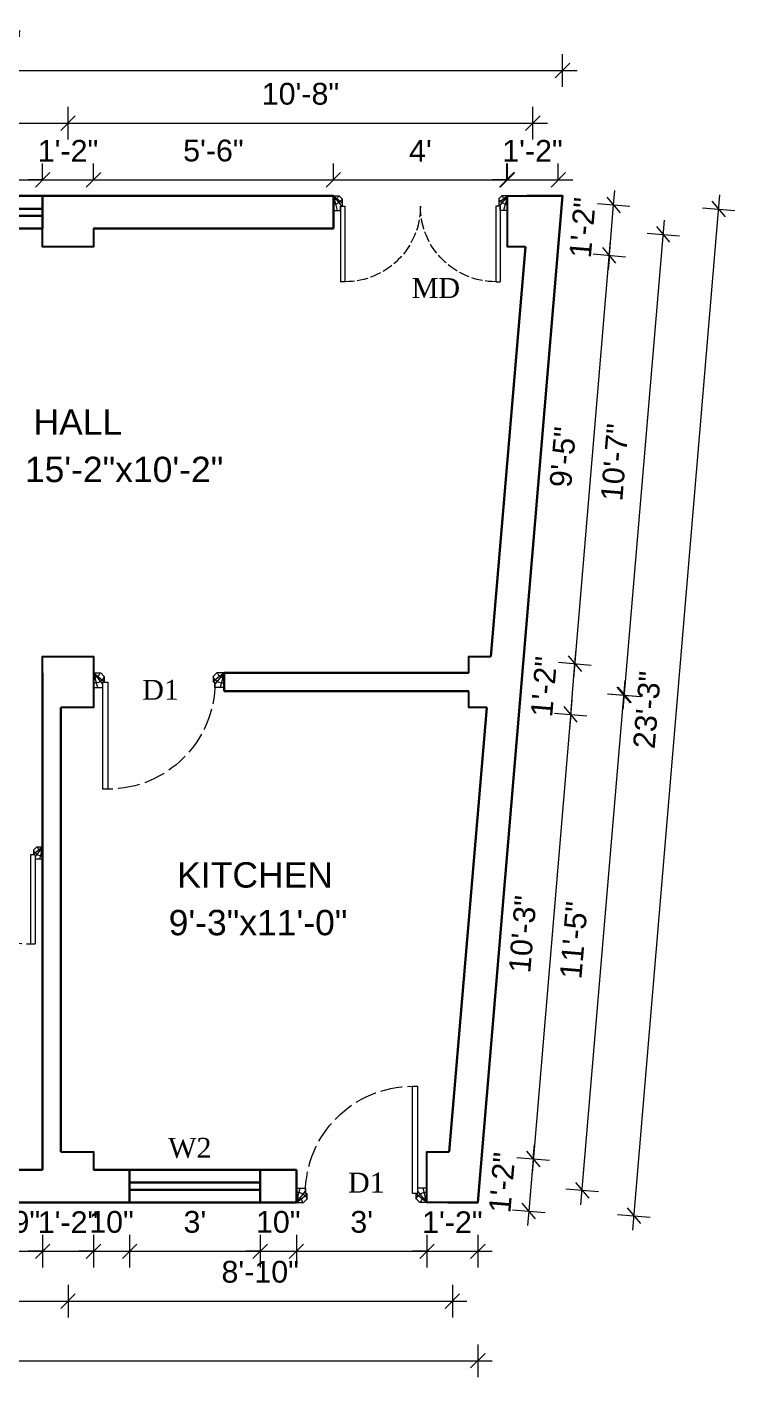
# Model space of a CAD drawing. Header units: inches. Extents: x 45643 to 78083, y -17830 to -3084.
# Drawn here: x 60585.5 to 60780.6, y -17265.6 to -16893.4 of the extents above; entities that cross this region are included whole.
import ezdxf

# ---------------------------------------------------------------- set-up
doc = ezdxf.new("R2010")
doc.units = ezdxf.units.IN
doc.header["$MEASUREMENT"] = 0
doc.linetypes.add('ACAD_ISO02W100', pattern=[15, 12, -3])
doc.linetypes.add('CONTINUA', pattern=[0])
for name, color, linetype, lineweight in [('A_Title Text', 105, 'Continuous', 60), ('Dim - internal', 4, 'Continuous', 9), ('Door-window', 150, 'Continuous', 9), ('ELEVATION', 6, 'Continuous', 30), ('hatch', 30, 'Continuous', 5), ('WALL', 240, 'Continuous', 30)]:
    doc.layers.add(name, color=color, linetype=linetype, lineweight=lineweight)
doc.layers.add('PDF_Text', color=7, linetype='Continuous')
doc.styles.add('Arial', font='arial.ttf')
doc.styles.add('PDF Arial', font='arial.ttf')
doc.styles.get("Standard").update_dxf_attribs({"font": 'times.ttf'})
doc.dimstyles.new('Sudeep', dxfattribs={"dimtxt": 6, "dimasz": 4, "dimexe": 4.5, "dimexo": 4.5, "dimgap": 5, "dimtad": 1, "dimdec": 0, "dimlunit": 4, "dimtxsty": 'Arial', "dimblk": 'OBLIQUE', "dimcen": 250, "dimdle": 4, "dimclrd": 86, "dimclre": 5, "dimclrt": 1, "dimadec": 0, "dimazin": 0, "dimtfac": 1, "dimtdec": 0, "dimtix": 1, "dimtmove": 1, "dimatfit": 3, "dimldrblk": 'OBLIQUE', "dimfxl": 4.5, "dimfxlon": 1, "dimfrac": 2, "dimlwd": 15, "dimlwe": 13, "dimarcsym": 0})

# ---------------------------------------------------------------- blocks, each defined once
blk = doc.blocks.new('A$C6FA92B9D')
at = {"layer": 'Door-window', "linetype": 'Continuous', "ltscale": 0.25}
for p, q in [((20.8, 46), (0, 46)), ((0, 44.8), (0, 46)), ((20.8, 44.8), (0, 44.8)), ((19.64, 48), (19.64, 46)), ((23.64, 48), (19.64, 48)), ((23.64, 48), (19.64, 48)), ((19.64, 46), (20.8, 46)), ((20.8, 46), (20.8, 45.6)), ((20.8, 46), (20.8, 44.8)), ((22.84, 45.6), (20.8, 45.6)), ((23.64, 46.4), (22.84, 45.6)), ((23.64, 48), (23.64, 46.4)), ((20.8, 3.2), (0, 3.2)), ((0, 3.2), (0, 2)), ((20.8, 2), (0, 2)), ((19.64, 2), (20.8, 2)), ((19.64, 0), (19.64, 2)), ((23.64, 0), (19.64, 0)), ((23.64, 0), (19.64, 0)), ((20.8, 2), (20.8, 3.2)), ((20.8, 2), (20.8, 2.4)), ((22.84, 2.4), (20.8, 2.4)), ((23.64, 1.6), (22.84, 2.4)), ((23.64, 0), (23.64, 1.6))]:
    blk.add_line(p, q, dxfattribs=at)
at = {"layer": 'Door-window', "linetype": 'ACAD_ISO02W100', "ltscale": 0.25}
for centre, start, end in [((20.8, 44.8), 180, 270), ((20.8, 3.2), 90, 180)]:
    blk.add_arc(centre, 20.8, start, end, dxfattribs=at)
at = {"layer": 'hatch', "color": 8}
for p, q in [((23.64, 48), (19.64, 46.92)), ((23.64, 48), (20.8, 45.74)), ((23.64, 48), (21.77, 45.6)), ((23.64, 0), (19.64, 1.08)), ((23.64, 0), (20.8, 2.26)), ((23.64, 0), (21.77, 2.4))]:
    blk.add_line(p, q, dxfattribs=at)
for centre, radius, start, end in [((23.7, 47.79), 2.35, 174.9175, 249.0128), ((23.74, 47.77), 1.13, 168.5136, 264.8628), ((23.7, 0.21), 2.35, 110.9872, 185.0825), ((23.74, 0.23), 1.13, 95.1372, 191.4864)]:
    blk.add_arc(centre, radius, start, end, dxfattribs=at)
blk = doc.blocks.new("D 3'")
at = {"layer": 'Door-window', "linetype": 'Continuous', "ltscale": 0.25}
for p, q in [((3749.64, -16740.96), (3749.64, -16711.46)), ((3751.14, -16711.46), (3749.64, -16711.46)), ((3751.14, -16740.96), (3751.14, -16711.46)), ((3747.14, -16743.51), (3747.14, -16739.51)), ((3747.14, -16739.51), (3749.64, -16739.51)), ((3749.64, -16740.96), (3751.14, -16740.96)), ((3750.14, -16742.51), (3750.14, -16740.96)), ((3780.14, -16742.51), (3780.14, -16740.96)), ((3780.64, -16740.96), (3780.14, -16740.96)), ((3783.14, -16739.51), (3780.64, -16739.51)), ((3780.64, -16739.51), (3780.64, -16740.96)), ((3783.14, -16743.51), (3783.14, -16739.51)), ((3747.14, -16743.51), (3749.14, -16743.51)), ((3749.14, -16743.51), (3750.14, -16742.51)), ((3781.14, -16743.51), (3780.14, -16742.51)), ((3783.14, -16743.51), (3781.14, -16743.51))]:
    blk.add_line(p, q, dxfattribs=at)
at = {"layer": 'Door-window', "linetype": 'ACAD_ISO02W100', "ltscale": 0.5}
blk.add_arc((3751.14, -16740.96), 29.5, 0, 90, dxfattribs=at)
at = {"layer": 'hatch', "color": 8}
for p, q in [((3747.14, -16743.51), (3748.23, -16739.5)), ((3747.14, -16743.51), (3749.64, -16740.37)), ((3747.14, -16743.51), (3750.14, -16741.17)), ((3783.14, -16743.51), (3780.14, -16741.17)), ((3783.14, -16743.51), (3780.64, -16740.37)), ((3783.14, -16743.51), (3782.06, -16739.5))]:
    blk.add_line(p, q, dxfattribs=at)
for centre, radius, start, end in [((3747.4, -16743.58), 2.93, 20.9872, 95.0825), ((3782.88, -16743.58), 2.93, 84.9175, 159.0128), ((3747.43, -16743.63), 1.42, 5.1372, 101.4864), ((3782.86, -16743.63), 1.42, 78.5136, 174.8628)]:
    blk.add_arc(centre, radius, start, end, dxfattribs=at)
blk = doc.blocks.new('_Oblique')
at = {"color": 0, "linetype": 'ByBlock', "lineweight": -2}
blk.add_line((-0.5, -0.5), (0.5, 0.5), dxfattribs=at)
blk = doc.blocks.new('*D1618')
at = {"layer": 'A_Title Text', "color": 5, "lineweight": 13, "transparency": 16777216}
for p, q in [((60357.35, -16909.88), (60357.35, -16900.88)), ((60733.11, -16909.88), (60733.11, -16900.88))]:
    blk.add_line(p, q, dxfattribs=at)
at = {"layer": 'A_Title Text', "color": 86, "lineweight": 15, "transparency": 16777216}
blk.add_line((60353.35, -16905.38), (60737.11, -16905.38), dxfattribs=at)
at = {"layer": 'Defpoints', "color": 0, "transparency": 16777216}
for p in [(60733.11, -16905.38), (60357.35, -16939.97), (60733.11, -16939.97)]:
    blk.add_point(p, dxfattribs=at)
at = {"layer": 'A_Title Text', "color": 86, "lineweight": 15, "transparency": 16777216, "xscale": 4, "yscale": 4, "zscale": 4, "rotation": 180}
blk.add_blockref('_Oblique', (60357.35, -16905.38), dxfattribs=at)
at = {"layer": 'A_Title Text', "color": 86, "lineweight": 15, "transparency": 16777216, "xscale": 4, "yscale": 4, "zscale": 4}
blk.add_blockref('_Oblique', (60733.11, -16905.38), dxfattribs=at)
at = {"layer": 'A_Title Text', "color": 1, "transparency": 16777216, "insert": (60573.31, -16897.32), "char_height": 6, "attachment_point": 5, "style": 'Arial'}
blk.add_mtext('31\'-4"', dxfattribs=at)
blk = doc.blocks.new('*D1619')
at = {"layer": 'A_Title Text', "color": 5, "lineweight": 13, "transparency": 16777216}
for p, q in [((60399.84, -17256.58), (60399.84, -17265.58)), ((60709.74, -17256.58), (60709.74, -17265.58))]:
    blk.add_line(p, q, dxfattribs=at)
at = {"layer": 'A_Title Text', "color": 86, "lineweight": 15, "transparency": 16777216}
blk.add_line((60395.84, -17261.08), (60713.74, -17261.08), dxfattribs=at)
at = {"layer": 'Defpoints', "color": 0, "transparency": 16777216}
for p in [(60399.84, -17217.48), (60709.74, -17217.48), (60709.74, -17261.08)]:
    blk.add_point(p, dxfattribs=at)
at = {"layer": 'A_Title Text', "color": 86, "lineweight": 15, "transparency": 16777216, "xscale": 4, "yscale": 4, "zscale": 4, "rotation": 180}
blk.add_blockref('_Oblique', (60399.84, -17261.08), dxfattribs=at)
at = {"layer": 'A_Title Text', "color": 86, "lineweight": 15, "transparency": 16777216, "xscale": 4, "yscale": 4, "zscale": 4}
blk.add_blockref('_Oblique', (60709.74, -17261.08), dxfattribs=at)
at = {"layer": 'A_Title Text', "color": 1, "transparency": 16777216, "insert": (60554.79, -17253.01), "char_height": 6, "attachment_point": 5, "style": 'Arial'}
blk.add_mtext('25\'-10"', dxfattribs=at)
blk = doc.blocks.new('*D1603')
at = {"layer": 'A_Title Text', "color": 5, "lineweight": 13, "transparency": 16777216}
for p, q in [((60603.8, -16935.54), (60603.8, -16931.04)), ((60669.93, -16935.54), (60669.93, -16931.04))]:
    blk.add_line(p, q, dxfattribs=at)
at = {"layer": 'A_Title Text', "color": 86, "lineweight": 15, "transparency": 16777216}
blk.add_line((60599.8, -16935.54), (60673.93, -16935.54), dxfattribs=at)
at = {"layer": 'Defpoints', "color": 0, "transparency": 16777216}
for p in [(60669.93, -16935.54), (60603.8, -16939.97), (60669.93, -16939.97)]:
    blk.add_point(p, dxfattribs=at)
at = {"layer": 'A_Title Text', "color": 86, "lineweight": 15, "transparency": 16777216, "xscale": 4, "yscale": 4, "zscale": 4, "rotation": 180}
blk.add_blockref('_Oblique', (60603.8, -16935.54), dxfattribs=at)
at = {"layer": 'A_Title Text', "color": 86, "lineweight": 15, "transparency": 16777216, "xscale": 4, "yscale": 4, "zscale": 4}
blk.add_blockref('_Oblique', (60669.93, -16935.54), dxfattribs=at)
at = {"layer": 'A_Title Text', "color": 1, "transparency": 16777216, "insert": (60636.87, -16927.48), "char_height": 6, "attachment_point": 5, "style": 'Arial'}
blk.add_mtext('5\'-6"', dxfattribs=at)
blk = doc.blocks.new('*D1623')
at = {"layer": 'A_Title Text', "color": 5, "lineweight": 13, "transparency": 16777216}
for p, q in [((60669.93, -16935.54), (60669.93, -16931.04)), ((60717.93, -16935.54), (60717.93, -16931.04))]:
    blk.add_line(p, q, dxfattribs=at)
at = {"layer": 'A_Title Text', "color": 86, "lineweight": 15, "transparency": 16777216}
blk.add_line((60665.93, -16935.54), (60721.93, -16935.54), dxfattribs=at)
at = {"layer": 'Defpoints', "color": 0, "transparency": 16777216}
for p in [(60717.93, -16935.54), (60669.93, -16939.97), (60717.93, -16939.97)]:
    blk.add_point(p, dxfattribs=at)
at = {"layer": 'A_Title Text', "color": 86, "lineweight": 15, "transparency": 16777216, "xscale": 4, "yscale": 4, "zscale": 4, "rotation": 180}
blk.add_blockref('_Oblique', (60669.93, -16935.54), dxfattribs=at)
at = {"layer": 'A_Title Text', "color": 86, "lineweight": 15, "transparency": 16777216, "xscale": 4, "yscale": 4, "zscale": 4}
blk.add_blockref('_Oblique', (60717.93, -16935.54), dxfattribs=at)
at = {"layer": 'A_Title Text', "color": 1, "transparency": 16777216, "insert": (60693.93, -16927.54), "char_height": 6, "attachment_point": 5, "style": 'Arial'}
blk.add_mtext("4'", dxfattribs=at)
blk = doc.blocks.new('*D1604')
at = {"layer": 'A_Title Text', "color": 5, "lineweight": 13, "transparency": 16777216}
for p, q in [((60717.71, -16935.54), (60717.71, -16931.04)), ((60731.93, -16935.54), (60731.93, -16931.04))]:
    blk.add_line(p, q, dxfattribs=at)
at = {"layer": 'A_Title Text', "color": 86, "lineweight": 15, "transparency": 16777216}
for p, q in [((60717.71, -16935.54), (60713.71, -16935.54)), ((60717.71, -16935.54), (60731.93, -16935.54)), ((60731.93, -16935.54), (60735.93, -16935.54))]:
    blk.add_line(p, q, dxfattribs=at)
at = {"layer": 'Defpoints', "color": 0, "transparency": 16777216}
for p in [(60731.93, -16935.54), (60717.71, -16939.86), (60731.93, -16939.97)]:
    blk.add_point(p, dxfattribs=at)
at = {"layer": 'A_Title Text', "color": 86, "lineweight": 15, "transparency": 16777216, "xscale": 4, "yscale": 4, "zscale": 4}
blk.add_blockref('_Oblique', (60717.71, -16935.54), dxfattribs=at)
at = {"layer": 'A_Title Text', "color": 86, "lineweight": 15, "transparency": 16777216, "xscale": 4, "yscale": 4, "zscale": 4, "rotation": 180}
blk.add_blockref('_Oblique', (60731.93, -16935.54), dxfattribs=at)
at = {"layer": 'A_Title Text', "color": 1, "transparency": 16777216, "insert": (60724.82, -16927.53), "char_height": 6, "attachment_point": 5, "style": 'Arial'}
blk.add_mtext('1\'-2"', dxfattribs=at)
blk = doc.blocks.new('*D1582')
at = {"layer": 'A_Title Text', "color": 5, "lineweight": 13, "transparency": 16777216}
for p, q in [((60528.8, -16924.4), (60528.8, -16915.4)), ((60596.8, -16924.4), (60596.8, -16915.4))]:
    blk.add_line(p, q, dxfattribs=at)
at = {"layer": 'A_Title Text', "color": 86, "lineweight": 15, "transparency": 16777216}
blk.add_line((60524.8, -16919.9), (60600.8, -16919.9), dxfattribs=at)
at = {"layer": 'Defpoints', "color": 0, "transparency": 16777216}
for p in [(60596.8, -16919.9), (60528.8, -16939.97), (60596.8, -16939.97)]:
    blk.add_point(p, dxfattribs=at)
at = {"layer": 'A_Title Text', "color": 86, "lineweight": 15, "transparency": 16777216, "xscale": 4, "yscale": 4, "zscale": 4, "rotation": 180}
blk.add_blockref('_Oblique', (60528.8, -16919.9), dxfattribs=at)
at = {"layer": 'A_Title Text', "color": 86, "lineweight": 15, "transparency": 16777216, "xscale": 4, "yscale": 4, "zscale": 4}
blk.add_blockref('_Oblique', (60596.8, -16919.9), dxfattribs=at)
at = {"layer": 'A_Title Text', "color": 1, "transparency": 16777216, "insert": (60562.8, -16911.83), "char_height": 6, "attachment_point": 5, "style": 'Arial'}
blk.add_mtext('5\'-8"', dxfattribs=at)
blk = doc.blocks.new('*D1583')
at = {"layer": 'A_Title Text', "color": 5, "lineweight": 13, "transparency": 16777216}
for p, q in [((60596.8, -16924.4), (60596.8, -16915.4)), ((60724.93, -16924.4), (60724.93, -16915.4))]:
    blk.add_line(p, q, dxfattribs=at)
at = {"layer": 'A_Title Text', "color": 86, "lineweight": 15, "transparency": 16777216}
blk.add_line((60592.8, -16919.9), (60728.93, -16919.9), dxfattribs=at)
at = {"layer": 'Defpoints', "color": 0, "transparency": 16777216}
for p in [(60724.93, -16919.9), (60596.8, -16939.97), (60724.93, -16939.97)]:
    blk.add_point(p, dxfattribs=at)
at = {"layer": 'A_Title Text', "color": 86, "lineweight": 15, "transparency": 16777216, "xscale": 4, "yscale": 4, "zscale": 4, "rotation": 180}
blk.add_blockref('_Oblique', (60596.8, -16919.9), dxfattribs=at)
at = {"layer": 'A_Title Text', "color": 86, "lineweight": 15, "transparency": 16777216, "xscale": 4, "yscale": 4, "zscale": 4}
blk.add_blockref('_Oblique', (60724.93, -16919.9), dxfattribs=at)
at = {"layer": 'A_Title Text', "color": 1, "transparency": 16777216, "insert": (60660.87, -16911.83), "char_height": 6, "attachment_point": 5, "style": 'Arial'}
blk.add_mtext('10\'-8"', dxfattribs=at)
blk = doc.blocks.new('*D1609')
at = {"layer": 'A_Title Text', "color": 5, "lineweight": 13, "transparency": 16777216}
for p, q in [((60603.8, -17226.41), (60603.8, -17235.41)), ((60613.77, -17226.41), (60613.77, -17235.41))]:
    blk.add_line(p, q, dxfattribs=at)
at = {"layer": 'A_Title Text', "color": 86, "lineweight": 15, "transparency": 16777216}
for p, q in [((60603.8, -17230.91), (60599.8, -17230.91)), ((60603.8, -17230.91), (60613.77, -17230.91)), ((60613.77, -17230.91), (60617.77, -17230.91))]:
    blk.add_line(p, q, dxfattribs=at)
at = {"layer": 'Defpoints', "color": 0, "transparency": 16777216}
for p in [(60603.8, -17203.48), (60613.77, -17217.48), (60613.77, -17230.91)]:
    blk.add_point(p, dxfattribs=at)
at = {"layer": 'A_Title Text', "color": 86, "lineweight": 15, "transparency": 16777216, "xscale": 4, "yscale": 4, "zscale": 4}
blk.add_blockref('_Oblique', (60603.8, -17230.91), dxfattribs=at)
at = {"layer": 'A_Title Text', "color": 86, "lineweight": 15, "transparency": 16777216, "xscale": 4, "yscale": 4, "zscale": 4, "rotation": 180}
blk.add_blockref('_Oblique', (60613.77, -17230.91), dxfattribs=at)
at = {"layer": 'A_Title Text', "color": 1, "transparency": 16777216, "insert": (60608.78, -17222.85), "char_height": 6, "attachment_point": 5, "style": 'Arial'}
blk.add_mtext('10"', dxfattribs=at)
blk = doc.blocks.new('*D1610')
at = {"layer": 'A_Title Text', "color": 5, "lineweight": 13, "transparency": 16777216}
for p, q in [((60613.77, -17226.41), (60613.77, -17235.41)), ((60649.77, -17226.41), (60649.77, -17235.41))]:
    blk.add_line(p, q, dxfattribs=at)
at = {"layer": 'A_Title Text', "color": 86, "lineweight": 15, "transparency": 16777216}
blk.add_line((60609.77, -17230.91), (60653.77, -17230.91), dxfattribs=at)
at = {"layer": 'Defpoints', "color": 0, "transparency": 16777216}
for p in [(60613.77, -17217.48), (60649.77, -17217.48), (60649.77, -17230.91)]:
    blk.add_point(p, dxfattribs=at)
at = {"layer": 'A_Title Text', "color": 86, "lineweight": 15, "transparency": 16777216, "xscale": 4, "yscale": 4, "zscale": 4, "rotation": 180}
blk.add_blockref('_Oblique', (60613.77, -17230.91), dxfattribs=at)
at = {"layer": 'A_Title Text', "color": 86, "lineweight": 15, "transparency": 16777216, "xscale": 4, "yscale": 4, "zscale": 4}
blk.add_blockref('_Oblique', (60649.77, -17230.91), dxfattribs=at)
at = {"layer": 'A_Title Text', "color": 1, "transparency": 16777216, "insert": (60631.77, -17222.84), "char_height": 6, "attachment_point": 5, "style": 'Arial'}
blk.add_mtext("3'", dxfattribs=at)
blk = doc.blocks.new('*D1611')
at = {"layer": 'A_Title Text', "color": 5, "lineweight": 13, "transparency": 16777216}
for p, q in [((60649.77, -17226.41), (60649.77, -17235.41)), ((60659.74, -17226.41), (60659.74, -17235.41))]:
    blk.add_line(p, q, dxfattribs=at)
at = {"layer": 'A_Title Text', "color": 86, "lineweight": 15, "transparency": 16777216}
for p, q in [((60649.77, -17230.91), (60645.77, -17230.91)), ((60649.77, -17230.91), (60659.74, -17230.91)), ((60659.74, -17230.91), (60663.74, -17230.91))]:
    blk.add_line(p, q, dxfattribs=at)
at = {"layer": 'Defpoints', "color": 0, "transparency": 16777216}
for p in [(60649.77, -17217.48), (60659.74, -17217.48), (60659.74, -17230.91)]:
    blk.add_point(p, dxfattribs=at)
at = {"layer": 'A_Title Text', "color": 86, "lineweight": 15, "transparency": 16777216, "xscale": 4, "yscale": 4, "zscale": 4}
blk.add_blockref('_Oblique', (60649.77, -17230.91), dxfattribs=at)
at = {"layer": 'A_Title Text', "color": 86, "lineweight": 15, "transparency": 16777216, "xscale": 4, "yscale": 4, "zscale": 4, "rotation": 180}
blk.add_blockref('_Oblique', (60659.74, -17230.91), dxfattribs=at)
at = {"layer": 'A_Title Text', "color": 1, "transparency": 16777216, "insert": (60654.75, -17222.85), "char_height": 6, "attachment_point": 5, "style": 'Arial'}
blk.add_mtext('10"', dxfattribs=at)
blk = doc.blocks.new('*D1612')
at = {"layer": 'A_Title Text', "color": 5, "lineweight": 13, "transparency": 16777216}
for p, q in [((60659.74, -17226.41), (60659.74, -17235.41)), ((60695.74, -17226.41), (60695.74, -17235.41))]:
    blk.add_line(p, q, dxfattribs=at)
at = {"layer": 'A_Title Text', "color": 86, "lineweight": 15, "transparency": 16777216}
blk.add_line((60655.74, -17230.91), (60699.74, -17230.91), dxfattribs=at)
at = {"layer": 'Defpoints', "color": 0, "transparency": 16777216}
for p in [(60659.74, -17217.48), (60695.74, -17217.48), (60695.74, -17230.91)]:
    blk.add_point(p, dxfattribs=at)
at = {"layer": 'A_Title Text', "color": 86, "lineweight": 15, "transparency": 16777216, "xscale": 4, "yscale": 4, "zscale": 4, "rotation": 180}
blk.add_blockref('_Oblique', (60659.74, -17230.91), dxfattribs=at)
at = {"layer": 'A_Title Text', "color": 86, "lineweight": 15, "transparency": 16777216, "xscale": 4, "yscale": 4, "zscale": 4}
blk.add_blockref('_Oblique', (60695.74, -17230.91), dxfattribs=at)
at = {"layer": 'A_Title Text', "color": 1, "transparency": 16777216, "insert": (60677.74, -17222.84), "char_height": 6, "attachment_point": 5, "style": 'Arial'}
blk.add_mtext("3'", dxfattribs=at)
blk = doc.blocks.new('*D1589')
at = {"layer": 'A_Title Text', "color": 5, "lineweight": 13, "transparency": 16777216}
for p, q in [((60528.8, -17240.16), (60528.8, -17249.16)), ((60596.8, -17240.16), (60596.8, -17249.16))]:
    blk.add_line(p, q, dxfattribs=at)
at = {"layer": 'A_Title Text', "color": 86, "lineweight": 15, "transparency": 16777216}
blk.add_line((60524.8, -17244.66), (60600.8, -17244.66), dxfattribs=at)
at = {"layer": 'Defpoints', "color": 0, "transparency": 16777216}
for p in [(60528.8, -17217.48), (60596.8, -17217.48), (60596.8, -17244.66)]:
    blk.add_point(p, dxfattribs=at)
at = {"layer": 'A_Title Text', "color": 86, "lineweight": 15, "transparency": 16777216, "xscale": 4, "yscale": 4, "zscale": 4, "rotation": 180}
blk.add_blockref('_Oblique', (60528.8, -17244.66), dxfattribs=at)
at = {"layer": 'A_Title Text', "color": 86, "lineweight": 15, "transparency": 16777216, "xscale": 4, "yscale": 4, "zscale": 4}
blk.add_blockref('_Oblique', (60596.8, -17244.66), dxfattribs=at)
at = {"layer": 'A_Title Text', "color": 1, "transparency": 16777216, "insert": (60562.8, -17236.6), "char_height": 6, "attachment_point": 5, "style": 'Arial'}
blk.add_mtext('5\'-8"', dxfattribs=at)
blk = doc.blocks.new('*D1590')
at = {"layer": 'A_Title Text', "color": 5, "lineweight": 13, "transparency": 16777216}
for p, q in [((60596.8, -17240.16), (60596.8, -17249.16)), ((60702.74, -17240.16), (60702.74, -17249.16))]:
    blk.add_line(p, q, dxfattribs=at)
at = {"layer": 'A_Title Text', "color": 86, "lineweight": 15, "transparency": 16777216}
blk.add_line((60592.8, -17244.66), (60706.74, -17244.66), dxfattribs=at)
at = {"layer": 'Defpoints', "color": 0, "transparency": 16777216}
for p in [(60596.8, -17217.48), (60702.74, -17217.48), (60702.74, -17244.66)]:
    blk.add_point(p, dxfattribs=at)
at = {"layer": 'A_Title Text', "color": 86, "lineweight": 15, "transparency": 16777216, "xscale": 4, "yscale": 4, "zscale": 4, "rotation": 180}
blk.add_blockref('_Oblique', (60596.8, -17244.66), dxfattribs=at)
at = {"layer": 'A_Title Text', "color": 86, "lineweight": 15, "transparency": 16777216, "xscale": 4, "yscale": 4, "zscale": 4}
blk.add_blockref('_Oblique', (60702.74, -17244.66), dxfattribs=at)
at = {"layer": 'A_Title Text', "color": 1, "transparency": 16777216, "insert": (60649.77, -17236.6), "char_height": 6, "attachment_point": 5, "style": 'Arial'}
blk.add_mtext('8\'-10"', dxfattribs=at)
blk = doc.blocks.new('*D1615')
at = {"layer": 'A_Title Text', "color": 86, "lineweight": 15, "transparency": 16777216}
for p, q in [((60736.53, -17068.91), (60736.86, -17064.93)), ((60735.35, -17082.91), (60736.53, -17068.91)), ((60735.35, -17082.91), (60735.01, -17086.9))]:
    blk.add_line(p, q, dxfattribs=at)
at = {"layer": 'A_Title Text', "color": 5, "lineweight": 13, "transparency": 16777216}
for p, q in [((60732.04, -17068.54), (60741.01, -17069.29)), ((60730.86, -17082.54), (60739.83, -17083.29))]:
    blk.add_line(p, q, dxfattribs=at)
at = {"layer": 'Defpoints', "color": 0, "transparency": 16777216}
for p in [(60713.38, -17066.97), (60736.53, -17068.91), (60712.2, -17080.97)]:
    blk.add_point(p, dxfattribs=at)
at = {"layer": 'A_Title Text', "color": 86, "lineweight": 15, "transparency": 16777216, "xscale": 4, "yscale": 4, "zscale": 4}
for p, rotation in [((60736.53, -17068.91), 265.1847222638972), ((60735.35, -17082.91), 85.18472226389719)]:
    blk.add_blockref('_Oblique', p, dxfattribs=dict(at, rotation=rotation))
at = {"layer": 'A_Title Text', "color": 1, "transparency": 16777216, "insert": (60727.95, -17075.24), "char_height": 6, "attachment_point": 5, "rotation": 85.1847, "style": 'Arial'}
blk.add_mtext('1\'-2"', dxfattribs=at)
blk = doc.blocks.new('*D1595')
at = {"layer": 'A_Title Text', "color": 86, "lineweight": 15, "transparency": 16777216}
blk.add_line((60736.19, -17072.9), (60746.34, -16952.34), dxfattribs=at)
at = {"layer": 'A_Title Text', "color": 5, "lineweight": 13, "transparency": 16777216}
for p, q in [((60741.53, -16955.95), (60750.49, -16956.71)), ((60732.04, -17068.54), (60741.01, -17069.29))]:
    blk.add_line(p, q, dxfattribs=at)
at = {"layer": 'Defpoints', "color": 0, "transparency": 16777216}
for p in [(60717.93, -16953.97), (60746.01, -16956.33), (60713.38, -17066.97)]:
    blk.add_point(p, dxfattribs=at)
at = {"layer": 'A_Title Text', "color": 86, "lineweight": 15, "transparency": 16777216, "xscale": 4, "yscale": 4, "zscale": 4}
for p, rotation in [((60746.01, -16956.33), 85.18472226389723), ((60736.53, -17068.91), 265.1847222638972)]:
    blk.add_blockref('_Oblique', p, dxfattribs=dict(at, rotation=rotation))
at = {"layer": 'A_Title Text', "color": 1, "transparency": 16777216, "insert": (60733.23, -17011.95), "char_height": 6, "attachment_point": 5, "rotation": 85.1847, "style": 'Arial'}
blk.add_mtext('9\'-5"', dxfattribs=at)
blk = doc.blocks.new('*D1596')
at = {"layer": 'A_Title Text', "color": 86, "lineweight": 15, "transparency": 16777216}
for p, q in [((60747.18, -16942.43), (60747.52, -16938.44)), ((60746.01, -16956.33), (60747.18, -16942.43)), ((60746.01, -16956.33), (60745.67, -16960.32))]:
    blk.add_line(p, q, dxfattribs=at)
at = {"layer": 'A_Title Text', "color": 5, "lineweight": 13, "transparency": 16777216}
for p, q in [((60742.7, -16942.05), (60751.66, -16942.81)), ((60741.53, -16955.95), (60750.49, -16956.71))]:
    blk.add_line(p, q, dxfattribs=at)
at = {"layer": 'Defpoints', "color": 0, "transparency": 16777216}
for p in [(60717.93, -16939.97), (60747.18, -16942.43), (60717.93, -16953.97)]:
    blk.add_point(p, dxfattribs=at)
at = {"layer": 'A_Title Text', "color": 86, "lineweight": 15, "transparency": 16777216, "xscale": 4, "yscale": 4, "zscale": 4}
for p, rotation in [((60747.18, -16942.43), 265.1847222638972), ((60746.01, -16956.33), 85.18472226389719)]:
    blk.add_blockref('_Oblique', p, dxfattribs=dict(at, rotation=rotation))
at = {"layer": 'A_Title Text', "color": 1, "transparency": 16777216, "insert": (60738.61, -16948.71), "char_height": 6, "attachment_point": 5, "rotation": 85.1847, "style": 'Arial'}
blk.add_mtext('1\'-2"', dxfattribs=at)
blk = doc.blocks.new('*D1597')
at = {"layer": 'A_Title Text', "color": 86, "lineweight": 15, "transparency": 16777216}
blk.add_line((60735.68, -17078.93), (60724.69, -17209.42), dxfattribs=at)
at = {"layer": 'A_Title Text', "color": 5, "lineweight": 13, "transparency": 16777216}
for p, q in [((60730.86, -17082.54), (60739.83, -17083.29)), ((60720.54, -17205.05), (60729.51, -17205.81))]:
    blk.add_line(p, q, dxfattribs=at)
at = {"layer": 'Defpoints', "color": 0, "transparency": 16777216}
for p in [(60712.2, -17080.97), (60701.88, -17203.48), (60725.02, -17205.43)]:
    blk.add_point(p, dxfattribs=at)
at = {"layer": 'A_Title Text', "color": 86, "lineweight": 15, "transparency": 16777216, "xscale": 4, "yscale": 4, "zscale": 4}
for p, rotation in [((60735.35, -17082.91), 85.18472226389719), ((60725.02, -17205.43), 265.1847222638972)]:
    blk.add_blockref('_Oblique', p, dxfattribs=dict(at, rotation=rotation))
at = {"layer": 'A_Title Text', "color": 1, "transparency": 16777216, "insert": (60722.15, -17143.5), "char_height": 6, "attachment_point": 5, "rotation": 85.1847, "style": 'Arial'}
blk.add_mtext('10\'-3"', dxfattribs=at)
blk = doc.blocks.new('*D1616')
at = {"layer": 'A_Title Text', "color": 86, "lineweight": 15, "transparency": 16777216}
for p, q in [((60725.02, -17205.43), (60725.36, -17201.45)), ((60725.02, -17205.43), (60723.81, -17219.85)), ((60723.81, -17219.85), (60723.47, -17223.83))]:
    blk.add_line(p, q, dxfattribs=at)
at = {"layer": 'A_Title Text', "color": 5, "lineweight": 13, "transparency": 16777216}
for p, q in [((60720.54, -17205.05), (60729.51, -17205.81)), ((60719.33, -17219.47), (60728.29, -17220.23))]:
    blk.add_line(p, q, dxfattribs=at)
at = {"layer": 'Defpoints', "color": 0, "transparency": 16777216}
for p in [(60701.88, -17203.48), (60695.74, -17217.48), (60723.81, -17219.85)]:
    blk.add_point(p, dxfattribs=at)
at = {"layer": 'A_Title Text', "color": 86, "lineweight": 15, "transparency": 16777216, "xscale": 4, "yscale": 4, "zscale": 4}
for p, rotation in [((60725.02, -17205.43), 265.1847222638972), ((60723.81, -17219.85), 85.18472226389723)]:
    blk.add_blockref('_Oblique', p, dxfattribs=dict(at, rotation=rotation))
at = {"layer": 'A_Title Text', "color": 1, "transparency": 16777216, "insert": (60716.43, -17211.97), "char_height": 6, "attachment_point": 5, "rotation": 85.1847, "style": 'Arial'}
blk.add_mtext('1\'-2"', dxfattribs=at)
blk = doc.blocks.new('*D1598')
at = {"layer": 'A_Title Text', "color": 86, "lineweight": 15, "transparency": 16777216}
blk.add_line((60738.19, -17218.07), (60750.36, -17073.58), dxfattribs=at)
at = {"layer": 'A_Title Text', "color": 5, "lineweight": 13, "transparency": 16777216}
for p, q in [((60745.54, -17077.19), (60754.51, -17077.95)), ((60734.04, -17213.71), (60743.01, -17214.47))]:
    blk.add_line(p, q, dxfattribs=at)
at = {"layer": 'Defpoints', "color": 0, "transparency": 16777216}
for p in [(60707.24, -17073.97), (60750.03, -17077.57), (60695.74, -17210.48)]:
    blk.add_point(p, dxfattribs=at)
at = {"layer": 'A_Title Text', "color": 86, "lineweight": 15, "transparency": 16777216, "xscale": 4, "yscale": 4, "zscale": 4}
for p, rotation in [((60750.03, -17077.57), 85.18472226389898), ((60738.53, -17214.09), 265.1847222638989)]:
    blk.add_blockref('_Oblique', p, dxfattribs=dict(at, rotation=rotation))
at = {"layer": 'A_Title Text', "color": 1, "transparency": 16777216, "insert": (60736.24, -17145.15), "char_height": 6, "attachment_point": 5, "rotation": 85.1847, "style": 'Arial'}
blk.add_mtext('11\'-5"', dxfattribs=at)
blk = doc.blocks.new('*D1599')
at = {"layer": 'A_Title Text', "color": 86, "lineweight": 15, "transparency": 16777216}
blk.add_line((60749.86, -17081.57), (60761.23, -16946.6), dxfattribs=at)
at = {"layer": 'A_Title Text', "color": 5, "lineweight": 13, "transparency": 16777216}
for p, q in [((60756.41, -16950.21), (60765.37, -16950.96)), ((60745.71, -17077.21), (60754.68, -17077.96))]:
    blk.add_line(p, q, dxfattribs=at)
at = {"layer": 'Defpoints', "color": 0, "transparency": 16777216}
for p in [(60717.93, -16946.97), (60760.89, -16950.58), (60707.24, -17073.97)]:
    blk.add_point(p, dxfattribs=at)
at = {"layer": 'A_Title Text', "color": 86, "lineweight": 15, "transparency": 16777216, "xscale": 4, "yscale": 4, "zscale": 4}
for p, rotation in [((60760.89, -16950.58), 85.18472226389723), ((60750.19, -17077.58), 265.1847222638972)]:
    blk.add_blockref('_Oblique', p, dxfattribs=dict(at, rotation=rotation))
at = {"layer": 'A_Title Text', "color": 1, "transparency": 16777216, "insert": (60747.51, -17013.41), "char_height": 6, "attachment_point": 5, "rotation": 85.1847, "style": 'Arial'}
blk.add_mtext('10\'-7"', dxfattribs=at)
blk = doc.blocks.new('*D1617')
at = {"layer": 'A_Title Text', "color": 86, "lineweight": 15, "transparency": 16777216}
blk.add_line((60752.45, -17225.09), (60776.5, -16939.61), dxfattribs=at)
at = {"layer": 'A_Title Text', "color": 5, "lineweight": 13, "transparency": 16777216}
for p, q in [((60771.68, -16943.21), (60780.64, -16943.97)), ((60748.3, -17220.73), (60757.27, -17221.49))]:
    blk.add_line(p, q, dxfattribs=at)
at = {"layer": 'Defpoints', "color": 0, "transparency": 16777216}
for p in [(60733.11, -16939.97), (60776.16, -16943.59), (60709.74, -17217.48)]:
    blk.add_point(p, dxfattribs=at)
at = {"layer": 'A_Title Text', "color": 86, "lineweight": 15, "transparency": 16777216, "xscale": 4, "yscale": 4, "zscale": 4}
for p, rotation in [((60776.16, -16943.59), 85.18472226389949), ((60752.78, -17221.11), 265.1847222638995)]:
    blk.add_blockref('_Oblique', p, dxfattribs=dict(at, rotation=rotation))
at = {"layer": 'A_Title Text', "color": 1, "transparency": 16777216, "insert": (60756.43, -17081.67), "char_height": 6, "attachment_point": 5, "rotation": 85.1847, "style": 'Arial'}
blk.add_mtext('23\'-3"', dxfattribs=at)
blk = doc.blocks.new('*D1627')
at = {"layer": 'A_Title Text', "color": 5, "lineweight": 13, "transparency": 16777216}
for p, q in [((60535.8, -16935.54), (60535.8, -16931.04)), ((60589.8, -16935.54), (60589.8, -16931.04))]:
    blk.add_line(p, q, dxfattribs=at)
at = {"layer": 'A_Title Text', "color": 86, "lineweight": 15, "transparency": 16777216}
blk.add_line((60531.8, -16935.54), (60593.8, -16935.54), dxfattribs=at)
at = {"layer": 'Defpoints', "color": 0, "transparency": 16777216}
for p in [(60589.8, -16935.54), (60535.8, -16939.97), (60589.8, -16939.97)]:
    blk.add_point(p, dxfattribs=at)
at = {"layer": 'A_Title Text', "color": 86, "lineweight": 15, "transparency": 16777216, "xscale": 4, "yscale": 4, "zscale": 4, "rotation": 180}
blk.add_blockref('_Oblique', (60535.8, -16935.54), dxfattribs=at)
at = {"layer": 'A_Title Text', "color": 86, "lineweight": 15, "transparency": 16777216, "xscale": 4, "yscale": 4, "zscale": 4}
blk.add_blockref('_Oblique', (60589.8, -16935.54), dxfattribs=at)
at = {"layer": 'A_Title Text', "color": 1, "transparency": 16777216, "insert": (60562.8, -16927.48), "char_height": 6, "attachment_point": 5, "style": 'Arial'}
blk.add_mtext('4\'-6"', dxfattribs=at)
blk = doc.blocks.new('*D1628')
at = {"layer": 'A_Title Text', "color": 5, "lineweight": 13, "transparency": 16777216}
for p, q in [((60589.8, -16935.54), (60589.8, -16931.04)), ((60603.8, -16935.54), (60603.8, -16931.04))]:
    blk.add_line(p, q, dxfattribs=at)
at = {"layer": 'A_Title Text', "color": 86, "lineweight": 15, "transparency": 16777216}
for p, q in [((60589.8, -16935.54), (60585.8, -16935.54)), ((60589.8, -16935.54), (60603.8, -16935.54)), ((60603.8, -16935.54), (60607.8, -16935.54))]:
    blk.add_line(p, q, dxfattribs=at)
at = {"layer": 'Defpoints', "color": 0, "transparency": 16777216}
for p in [(60603.8, -16935.54), (60589.8, -16939.97), (60603.8, -16939.97)]:
    blk.add_point(p, dxfattribs=at)
at = {"layer": 'A_Title Text', "color": 86, "lineweight": 15, "transparency": 16777216, "xscale": 4, "yscale": 4, "zscale": 4}
blk.add_blockref('_Oblique', (60589.8, -16935.54), dxfattribs=at)
at = {"layer": 'A_Title Text', "color": 86, "lineweight": 15, "transparency": 16777216, "xscale": 4, "yscale": 4, "zscale": 4, "rotation": 180}
blk.add_blockref('_Oblique', (60603.8, -16935.54), dxfattribs=at)
at = {"layer": 'A_Title Text', "color": 1, "transparency": 16777216, "insert": (60596.8, -16927.53), "char_height": 6, "attachment_point": 5, "style": 'Arial'}
blk.add_mtext('1\'-2"', dxfattribs=at)
blk = doc.blocks.new('*D1624')
at = {"layer": 'A_Title Text', "color": 5, "lineweight": 13, "transparency": 16777216}
for p, q in [((60580.8, -17226.41), (60580.8, -17235.41)), ((60589.8, -17226.41), (60589.8, -17235.41))]:
    blk.add_line(p, q, dxfattribs=at)
at = {"layer": 'A_Title Text', "color": 86, "lineweight": 15, "transparency": 16777216}
for p, q in [((60580.8, -17230.91), (60576.8, -17230.91)), ((60580.8, -17230.91), (60589.8, -17230.91)), ((60589.8, -17230.91), (60593.8, -17230.91))]:
    blk.add_line(p, q, dxfattribs=at)
at = {"layer": 'Defpoints', "color": 0, "transparency": 16777216}
for p in [(60580.8, -17208.48), (60589.8, -17217.48), (60589.8, -17230.91)]:
    blk.add_point(p, dxfattribs=at)
at = {"layer": 'A_Title Text', "color": 86, "lineweight": 15, "transparency": 16777216, "xscale": 4, "yscale": 4, "zscale": 4}
blk.add_blockref('_Oblique', (60580.8, -17230.91), dxfattribs=at)
at = {"layer": 'A_Title Text', "color": 86, "lineweight": 15, "transparency": 16777216, "xscale": 4, "yscale": 4, "zscale": 4, "rotation": 180}
blk.add_blockref('_Oblique', (60589.8, -17230.91), dxfattribs=at)
at = {"layer": 'A_Title Text', "color": 1, "transparency": 16777216, "insert": (60585.3, -17222.85), "char_height": 6, "attachment_point": 5, "style": 'Arial'}
blk.add_mtext('9"', dxfattribs=at)
blk = doc.blocks.new('*D1625')
at = {"layer": 'A_Title Text', "color": 5, "lineweight": 13, "transparency": 16777216}
for p, q in [((60589.8, -17226.41), (60589.8, -17235.41)), ((60603.8, -17226.41), (60603.8, -17235.41))]:
    blk.add_line(p, q, dxfattribs=at)
at = {"layer": 'A_Title Text', "color": 86, "lineweight": 15, "transparency": 16777216}
for p, q in [((60589.8, -17230.91), (60585.8, -17230.91)), ((60589.8, -17230.91), (60603.8, -17230.91)), ((60603.8, -17230.91), (60607.8, -17230.91))]:
    blk.add_line(p, q, dxfattribs=at)
at = {"layer": 'Defpoints', "color": 0, "transparency": 16777216}
for p in [(60589.8, -17217.48), (60603.8, -17217.48), (60603.8, -17230.91)]:
    blk.add_point(p, dxfattribs=at)
at = {"layer": 'A_Title Text', "color": 86, "lineweight": 15, "transparency": 16777216, "xscale": 4, "yscale": 4, "zscale": 4}
blk.add_blockref('_Oblique', (60589.8, -17230.91), dxfattribs=at)
at = {"layer": 'A_Title Text', "color": 86, "lineweight": 15, "transparency": 16777216, "xscale": 4, "yscale": 4, "zscale": 4, "rotation": 180}
blk.add_blockref('_Oblique', (60603.8, -17230.91), dxfattribs=at)
at = {"layer": 'A_Title Text', "color": 1, "transparency": 16777216, "insert": (60596.8, -17222.9), "char_height": 6, "attachment_point": 5, "style": 'Arial'}
blk.add_mtext('1\'-2"', dxfattribs=at)
blk = doc.blocks.new('*D1629')
at = {"layer": 'A_Title Text', "color": 5, "lineweight": 13, "transparency": 16777216}
for p, q in [((60695.74, -17226.41), (60695.74, -17235.41)), ((60709.74, -17226.41), (60709.74, -17235.41))]:
    blk.add_line(p, q, dxfattribs=at)
at = {"layer": 'A_Title Text', "color": 86, "lineweight": 15, "transparency": 16777216}
for p, q in [((60695.74, -17230.91), (60691.74, -17230.91)), ((60695.74, -17230.91), (60709.74, -17230.91)), ((60709.74, -17230.91), (60713.74, -17230.91))]:
    blk.add_line(p, q, dxfattribs=at)
at = {"layer": 'Defpoints', "color": 0, "transparency": 16777216}
for p in [(60695.74, -17217.48), (60709.74, -17217.48), (60709.74, -17230.91)]:
    blk.add_point(p, dxfattribs=at)
at = {"layer": 'A_Title Text', "color": 86, "lineweight": 15, "transparency": 16777216, "xscale": 4, "yscale": 4, "zscale": 4}
blk.add_blockref('_Oblique', (60695.74, -17230.91), dxfattribs=at)
at = {"layer": 'A_Title Text', "color": 86, "lineweight": 15, "transparency": 16777216, "xscale": 4, "yscale": 4, "zscale": 4, "rotation": 180}
blk.add_blockref('_Oblique', (60709.74, -17230.91), dxfattribs=at)
at = {"layer": 'A_Title Text', "color": 1, "transparency": 16777216, "insert": (60702.74, -17222.9), "char_height": 6, "attachment_point": 5, "style": 'Arial'}
blk.add_mtext('1\'-2"', dxfattribs=at)

msp = doc.modelspace()

# ---------------------------------------------------------------- linework, layer by layer
for points in [[(60589.8, -16939.97), (60603.8, -16939.97)], [(60722.9, -16953.97), (60717.93, -16953.97), (60717.93, -16939.97), (60731.93, -16939.97)], [(60603.8, -16948.97), (60603.8, -16953.97), (60589.8, -16953.97), (60589.8, -16948.97)], [(60589.8, -17080.97), (60589.8, -17066.97), (60603.8, -17066.97), (60603.8, -17080.97), (60594.8, -17080.97)], [(60707.24, -17071.47), (60707.24, -17066.97), (60713.38, -17066.97)], [(60712.2, -17080.97), (60707.24, -17080.97), (60707.24, -17076.47)], [(60589.8, -17208.48), (60589.8, -17203.48)], [(60594.8, -17203.48), (60603.8, -17203.48), (60603.8, -17208.48)], [(60709.74, -17217.48), (60695.74, -17217.48), (60695.74, -17203.48), (60701.88, -17203.48)], [(60603.8, -17217.48), (60589.8, -17217.48)]]:
    msp.add_lwpolyline(points)
at = {"layer": 'ELEVATION'}
for p, q in [((60589.8, -16948.97), (60589.8, -16939.97)), ((60669.93, -16948.97), (60669.93, -16939.97)), ((60535.8, -16943.47), (60589.8, -16943.47)), ((60535.8, -16945.47), (60589.8, -16945.47)), ((60589.8, -16948.97), (60535.8, -16948.97)), ((60669.93, -16948.97), (60603.8, -16948.97)), ((60713.38, -17066.97), (60722.9, -16953.97)), ((60589.8, -17071.47), (60589.8, -17119.48)), ((60707.24, -17071.47), (60639.8, -17071.47)), ((60639.8, -17076.47), (60639.8, -17071.47)), ((60707.24, -17076.47), (60639.8, -17076.47)), ((60594.8, -17080.97), (60594.8, -17203.48)), ((60701.88, -17203.48), (60712.2, -17080.97)), ((60589.8, -17119.48), (60589.8, -17124.48)), ((60589.8, -17124.48), (60589.8, -17208.48)), ((60535.8, -17208.48), (60589.8, -17208.48)), ((60603.8, -17208.48), (60659.74, -17208.48)), ((60613.77, -17208.48), (60613.77, -17217.48)), ((60649.77, -17208.48), (60649.77, -17217.48)), ((60659.74, -17208.48), (60659.74, -17217.48)), ((60613.77, -17211.98), (60649.77, -17211.98)), ((60613.77, -17213.98), (60649.77, -17213.98))]:
    msp.add_line(p, q, dxfattribs=at)
for points in [[(60669.93, -16939.97), (60357.35, -16939.97), (60399.84, -17217.48), (60659.74, -17217.48)], [(60701.46, -17217.48), (60709.74, -17217.48), (60733.11, -16939.97), (60723.32, -16939.97)]]:
    msp.add_lwpolyline(points, dxfattribs=at)

# ---------------------------------------------------------------- block references
at = {"layer": 'Dim - internal', "xscale": -1, "rotation": 269.9999999999503}
msp.add_blockref('A$C6FA92B9D', (60669.93, -16963.61), dxfattribs=at)
at = {"layer": 'WALL', "linetype": 'CONTINUA', "xscale": -1}
for p, rotation in [((56856.66, -33814.97), 180.0000007337118), ((64442.88, -473.98), 7.337118113071028e-07)]:
    msp.add_blockref("D 3'", p, dxfattribs=dict(at, rotation=rotation))
at = {"layer": 'WALL', "xscale": 0.8333333330483583, "yscale": 0.8333333330483583, "zscale": 0.8333333330483583, "rotation": 180}
msp.add_blockref("D 3'", (63712.42, -31072.41), dxfattribs=at)

# ---------------------------------------------------------------- texts
at = {"attachment_point": 1}
for s, insert, char_height, width in [('{\\fTimes New Roman|b0|i0|c0|p18;MD}', (60691.52, -16962.6), 5.4869, 1396.073), ('{\\fTimes New Roman|b0|i0|c0|p18;D1}', (60617.25, -17073.37), 5.4869, 54.2013), ('W2', (60624.39, -17199.65), 5.487, 1396.073), ('D1', (60673.97, -17209.24), 5.487, 54.2013)]:
    msp.add_mtext(s, dxfattribs=dict(at, insert=insert, char_height=char_height, width=width))
at = {"layer": 'PDF_Text', "char_height": 7, "attachment_point": 7, "style": 'PDF Arial'}
for s, insert in [('HALL', (60587.27, -17005.82)), ('15\'-2"x10\'-2"', (60584.9, -17018.96)), ('KITCHEN', (60626.9, -17130.75)), ('9\'-3"x11\'-0"', (60624.54, -17143.89))]:
    msp.add_mtext(s, dxfattribs=dict(at, insert=insert))

# ---------------------------------------------------------------- dimensions: what is measured, and where the dimension line sits
at = {"layer": 'A_Title Text'}
dim = msp.add_linear_dim(base=(60733.11, -16905.38), p1=(60357.35, -16939.97), p2=(60733.11, -16939.97), dimstyle='Sudeep', dxfattribs=at)
dim.commit()
dim.dimension.update_dxf_attribs({"geometry": '*D1618', "text_midpoint": (60573.31, -16905.38), "dimtype": 160})
for base, p1, p2, picture, middle in [((60596.8, -16919.9), (60528.8, -16939.97), (60596.8, -16939.97), '*D1582', (60562.8, -16911.83)), ((60724.93, -16919.9), (60596.8, -16939.97), (60724.93, -16939.97), '*D1583', (60660.87, -16911.83)), ((60589.8, -16935.54), (60535.8, -16939.97), (60589.8, -16939.97), '*D1627', (60562.8, -16927.48)), ((60603.8, -16935.54), (60589.8, -16939.97), (60603.8, -16939.97), '*D1628', (60596.8, -16927.53)), ((60669.93, -16935.54), (60603.8, -16939.97), (60669.93, -16939.97), '*D1603', (60636.87, -16927.48)), ((60717.93, -16935.54), (60669.93, -16939.97), (60717.93, -16939.97), '*D1623', (60693.93, -16927.54)), ((60731.93, -16935.54), (60717.71, -16939.86), (60731.93, -16939.97), '*D1604', (60724.82, -16927.53)), ((60613.77, -17230.91), (60603.8, -17203.48), (60613.77, -17217.48), '*D1609', (60608.78, -17222.85)), ((60589.8, -17230.91), (60580.8, -17208.48), (60589.8, -17217.48), '*D1624', (60585.3, -17222.85)), ((60709.74, -17261.08), (60399.84, -17217.48), (60709.74, -17217.48), '*D1619', (60554.79, -17253.01)), ((60596.8, -17244.66), (60528.8, -17217.48), (60596.8, -17217.48), '*D1589', (60562.8, -17236.6)), ((60603.8, -17230.91), (60589.8, -17217.48), (60603.8, -17217.48), '*D1625', (60596.8, -17222.9)), ((60702.74, -17244.66), (60596.8, -17217.48), (60702.74, -17217.48), '*D1590', (60649.77, -17236.6)), ((60649.77, -17230.91), (60613.77, -17217.48), (60649.77, -17217.48), '*D1610', (60631.77, -17222.84)), ((60659.74, -17230.91), (60649.77, -17217.48), (60659.74, -17217.48), '*D1611', (60654.75, -17222.85)), ((60695.74, -17230.91), (60659.74, -17217.48), (60695.74, -17217.48), '*D1612', (60677.74, -17222.84)), ((60709.74, -17230.91), (60695.74, -17217.48), (60709.74, -17217.48), '*D1629', (60702.74, -17222.9))]:
    dim = msp.add_linear_dim(base=base, p1=p1, p2=p2, dimstyle='Sudeep', dxfattribs=at)
    dim.commit()
    dim.dimension.update_dxf_attribs({"geometry": picture, "text_midpoint": middle})
for base, p1, p2, picture, middle in [((60747.18, -16942.43), (60717.93, -16953.97), (60717.93, -16939.97), '*D1596', (60738.61, -16948.71)), ((60760.89, -16950.58), (60707.24, -17073.97), (60717.93, -16946.97), '*D1599', (60747.51, -17013.41)), ((60746.01, -16956.33), (60713.38, -17066.97), (60717.93, -16953.97), '*D1595', (60733.23, -17011.95)), ((60736.53, -17068.91), (60712.2, -17080.97), (60713.38, -17066.97), '*D1615', (60727.95, -17075.24)), ((60725.02, -17205.43), (60712.2, -17080.97), (60701.88, -17203.48), '*D1597', (60722.15, -17143.5)), ((60723.81, -17219.85), (60701.88, -17203.48), (60695.74, -17217.48), '*D1616', (60716.43, -17211.97))]:
    dim = msp.add_linear_dim(base=base, p1=p1, p2=p2, angle=265.1847, dimstyle='Sudeep', dxfattribs=at)
    dim.commit()
    dim.dimension.update_dxf_attribs({"geometry": picture, "text_midpoint": middle})
for p1, p2, distance, picture, middle in [((60709.7357, -17217.4828), (60733.114, -16939.9652), -43.1989, '*D1617', (60756.4343, -17081.6732)), ((60695.74, -17210.48), (60707.24, -17073.97), -42.94, '*D1598', (60736.24, -17145.15))]:
    dim = msp.add_aligned_dim(p1=p1, p2=p2, distance=distance, dimstyle='Sudeep', dxfattribs=at)
    dim.commit()
    dim.dimension.update_dxf_attribs({"geometry": picture, "text_midpoint": middle})

doc.saveas('drawing.dxf')
